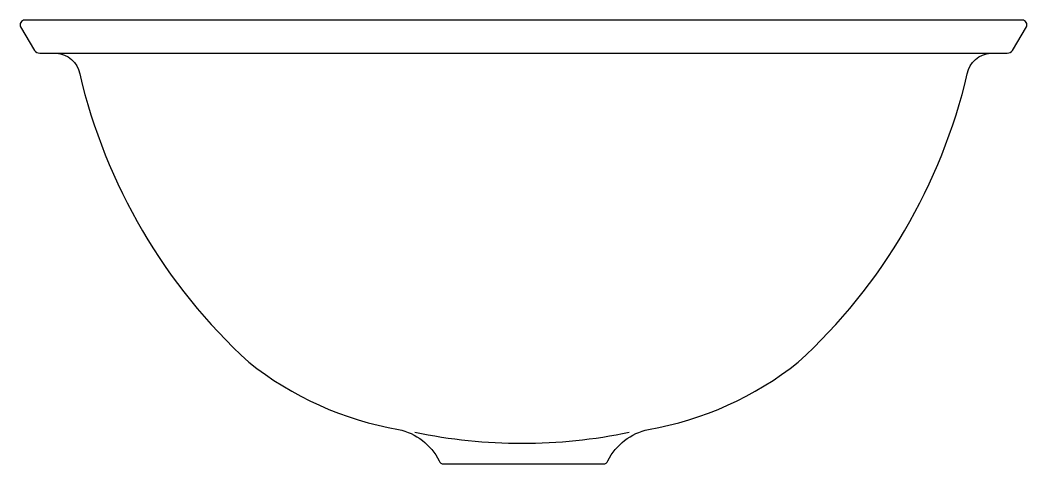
# Model space of a CAD drawing. Extents: x 0.101 to 0.473, y 0.647 to 0.811.
import ezdxf

# ---------------------------------------------------------------- set-up
doc = ezdxf.new("R2010")
doc.units = 0
doc.header["$LTSCALE"] = 0.5
doc.layers.get('0').update_dxf_attribs({"linetype": 'CONTINUOUS'})

msp = doc.modelspace()

# ---------------------------------------------------------------- linework, layer by layer
msp.add_lwpolyline([(0.2870622363596311, 0.8109679999999955), (0.10307387135963, 0.8109679999999955, 0.5463898147928812), (0.1015533063596301, 0.8084337250000004), (0.1066218563596344, 0.7998171899999988, 0.253347954044199), (0.1086492763596318, 0.7988034799999966), (0.1147315363596313, 0.7988034799999966, -0.3438312742056514), (0.1233480713596293, 0.7912006549999973, 0.1512643781521573), (0.1856912363596344, 0.6847611049999998, 0.1255407549547687), (0.2409384313596341, 0.6599252100000044, -0.2314050314163207), (0.2558918640560819, 0.6483799892695927, 0.3466569186711198), (0.257664646359629, 0.6472538350000008), (0.2870622363596311, 0.6472538350000008), (0.3164598263596297, 0.6472538350000008, 0.3466569186711198), (0.3182326086631839, 0.6483799892695927, -0.2314050314163207), (0.3331860413596317, 0.6599252100000044, 0.1255407549547687), (0.3884332363596315, 0.6847611049999998, 0.1512643781521573), (0.4507764013596294, 0.7912006549999973, -0.3438312742056514), (0.459392936359631, 0.7988034799999966), (0.465475196359634, 0.7988034799999966, 0.253347954044199), (0.4675026163596314, 0.7998171899999988), (0.4725711663596321, 0.8084337250000004, 0.5463898147928812), (0.4710506013596287, 0.8109679999999955)], format="xyb", close=True)
msp.add_lwpolyline([(0.1147315363596313, 0.7988034799999966), (0.2870622363596311, 0.7988034799999966), (0.459392936359631, 0.7988034799999966)])
msp.add_arc((0.2865553813596335, 0.8495840153125016), 0.1947280149567382, 258.2860807527162, 281.7139192472839)

doc.saveas('drawing.dxf')
